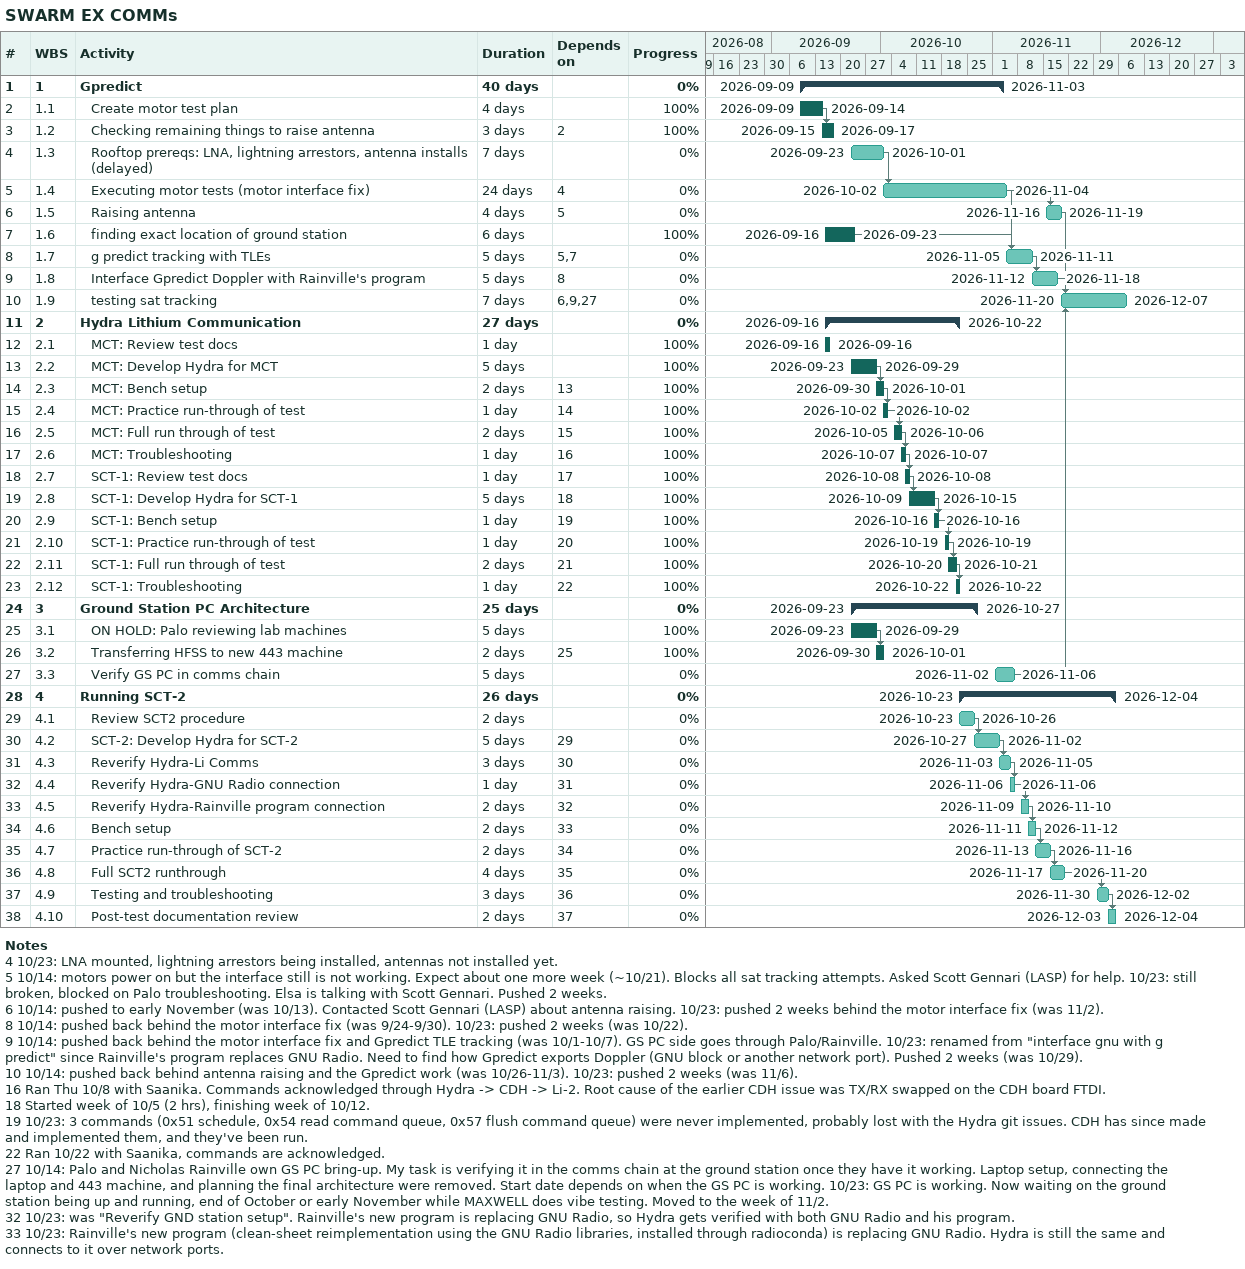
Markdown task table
SWARM EX COMMs

| ID | WBS | Task | Duration | Start | Finish | Predecessors | % complete |
|---|---|---|---|---|---|---|---|
| 1 | 1 | **Gpredict** | 40d | 2026-09-09 | 2026-11-03 |  | 0 |
| 2 | 1.1 | Create motor test plan | 4d | 2026-09-09 | 2026-09-14 |  | 100 |
| 3 | 1.2 | Checking remaining things to raise antenna | 3d | 2026-09-15 | 2026-09-17 | 2 | 100 |
| 4 | 1.3 | Rooftop prereqs: LNA, lightning arrestors, antenna installs (delayed) | 7d | 2026-09-23 | 2026-10-01 |  | 0 |
| 5 | 1.4 | Executing motor tests (motor interface fix) | 24d | 2026-10-02 | 2026-11-04 | 4 | 0 |
| 6 | 1.5 | Raising antenna | 4d | 2026-11-16 | 2026-11-19 | 5 | 0 |
| 7 | 1.6 | finding exact location of ground station | 6d | 2026-09-16 | 2026-09-23 |  | 100 |
| 8 | 1.7 | g predict tracking with TLEs | 5d | 2026-11-05 | 2026-11-11 | 5, 7 | 0 |
| 9 | 1.8 | Interface Gpredict Doppler with Rainville's program | 5d | 2026-11-12 | 2026-11-18 | 8 | 0 |
| 10 | 1.9 | testing sat tracking | 7d | 2026-11-20 | 2026-12-07 | 6, 9, 27 | 0 |
| 11 | 2 | **Hydra Lithium Communication** | 27d | 2026-09-16 | 2026-10-22 |  | 0 |
| 12 | 2.1 | MCT: Review test docs | 1d | 2026-09-16 | 2026-09-16 |  | 100 |
| 13 | 2.2 | MCT: Develop Hydra for MCT | 5d | 2026-09-23 | 2026-09-29 |  | 100 |
| 14 | 2.3 | MCT: Bench setup | 2d | 2026-09-30 | 2026-10-01 | 13 | 100 |
| 15 | 2.4 | MCT: Practice run-through of test | 1d | 2026-10-02 | 2026-10-02 | 14 | 100 |
| 16 | 2.5 | MCT: Full run through of test | 2d | 2026-10-05 | 2026-10-06 | 15 | 100 |
| 17 | 2.6 | MCT: Troubleshooting | 1d | 2026-10-07 | 2026-10-07 | 16 | 100 |
| 18 | 2.7 | SCT-1: Review test docs | 1d | 2026-10-08 | 2026-10-08 | 17 | 100 |
| 19 | 2.8 | SCT-1: Develop Hydra for SCT-1 | 5d | 2026-10-09 | 2026-10-15 | 18 | 100 |
| 20 | 2.9 | SCT-1: Bench setup | 1d | 2026-10-16 | 2026-10-16 | 19 | 100 |
| 21 | 2.10 | SCT-1: Practice run-through of test | 1d | 2026-10-19 | 2026-10-19 | 20 | 100 |
| 22 | 2.11 | SCT-1: Full run through of test | 2d | 2026-10-20 | 2026-10-21 | 21 | 100 |
| 23 | 2.12 | SCT-1: Troubleshooting | 1d | 2026-10-22 | 2026-10-22 | 22 | 100 |
| 24 | 3 | **Ground Station PC Architecture** | 25d | 2026-09-23 | 2026-10-27 |  | 0 |
| 25 | 3.1 | ON HOLD: Palo reviewing lab machines | 5d | 2026-09-23 | 2026-09-29 |  | 100 |
| 26 | 3.2 | Transferring HFSS to new 443 machine | 2d | 2026-09-30 | 2026-10-01 | 25 | 100 |
| 27 | 3.3 | Verify GS PC in comms chain | 5d | 2026-11-02 | 2026-11-06 |  | 0 |
| 28 | 4 | **Running SCT-2** | 26d | 2026-10-23 | 2026-12-04 |  | 0 |
| 29 | 4.1 | Review SCT2 procedure | 2d | 2026-10-23 | 2026-10-26 |  | 0 |
| 30 | 4.2 | SCT-2: Develop Hydra for SCT-2 | 5d | 2026-10-27 | 2026-11-02 | 29 | 0 |
| 31 | 4.3 | Reverify Hydra-Li Comms | 3d | 2026-11-03 | 2026-11-05 | 30 | 0 |
| 32 | 4.4 | Reverify Hydra-GNU Radio connection | 1d | 2026-11-06 | 2026-11-06 | 31 | 0 |
| 33 | 4.5 | Reverify Hydra-Rainville program connection | 2d | 2026-11-09 | 2026-11-10 | 32 | 0 |
| 34 | 4.6 | Bench setup | 2d | 2026-11-11 | 2026-11-12 | 33 | 0 |
| 35 | 4.7 | Practice run-through of SCT-2 | 2d | 2026-11-13 | 2026-11-16 | 34 | 0 |
| 36 | 4.8 | Full SCT2 runthrough | 4d | 2026-11-17 | 2026-11-20 | 35 | 0 |
| 37 | 4.9 | Testing and troubleshooting | 3d | 2026-11-30 | 2026-12-02 | 36 | 0 |
| 38 | 4.10 | Post-test documentation review | 2d | 2026-12-03 | 2026-12-04 | 37 | 0 |

Notes
- 4: 10/23: LNA mounted, lightning arrestors being installed, antennas not installed yet.
- 5: 10/14: motors power on but the interface still is not working. Expect about one more week (~10/21). Blocks all sat tracking attempts. Asked Scott Gennari (LASP) for help. 10/23: still broken, blocked on Palo troubleshooting. Elsa is talking with Scott Gennari. Pushed 2 weeks.
- 6: 10/14: pushed to early November (was 10/13). Contacted Scott Gennari (LASP) about antenna raising. 10/23: pushed 2 weeks behind the motor interface fix (was 11/2).
- 8: 10/14: pushed back behind the motor interface fix (was 9/24-9/30). 10/23: pushed 2 weeks (was 10/22).
- 9: 10/14: pushed back behind the motor interface fix and Gpredict TLE tracking (was 10/1-10/7). GS PC side goes through Palo/Rainville. 10/23: renamed from "interface gnu with g predict" since Rainville's program replaces GNU Radio. Need to find how Gpredict exports Doppler (GNU block or another network port). Pushed 2 weeks (was 10/29).
- 10: 10/14: pushed back behind antenna raising and the Gpredict work (was 10/26-11/3). 10/23: pushed 2 weeks (was 11/6).
- 16: Ran Thu 10/8 with Saanika. Commands acknowledged through Hydra -> CDH -> Li-2. Root cause of the earlier CDH issue was TX/RX swapped on the CDH board FTDI.
- 18: Started week of 10/5 (2 hrs), finishing week of 10/12.
- 19: 10/23: 3 commands (0x51 schedule, 0x54 read command queue, 0x57 flush command queue) were never implemented, probably lost with the Hydra git issues. CDH has since made and implemented them, and they've been run.
- 22: Ran 10/22 with Saanika, commands are acknowledged.
- 27: 10/14: Palo and Nicholas Rainville own GS PC bring-up. My task is verifying it in the comms chain at the ground station once they have it working. Laptop setup, connecting the laptop and 443 machine, and planning the final architecture were removed. Start date depends on when the GS PC is working. 10/23: GS PC is working. Now waiting on the ground station being up and running, end of October or early November while MAXWELL does vibe testing. Moved to the week of 11/2.
- 32: 10/23: was "Reverify GND station setup". Rainville's new program is replacing GNU Radio, so Hydra gets verified with both GNU Radio and his program.
- 33: 10/23: Rainville's new program (clean-sheet reimplementation using the GNU Radio libraries, installed through radioconda) is replacing GNU Radio. Hydra is still the same and connects to it over network ports.
